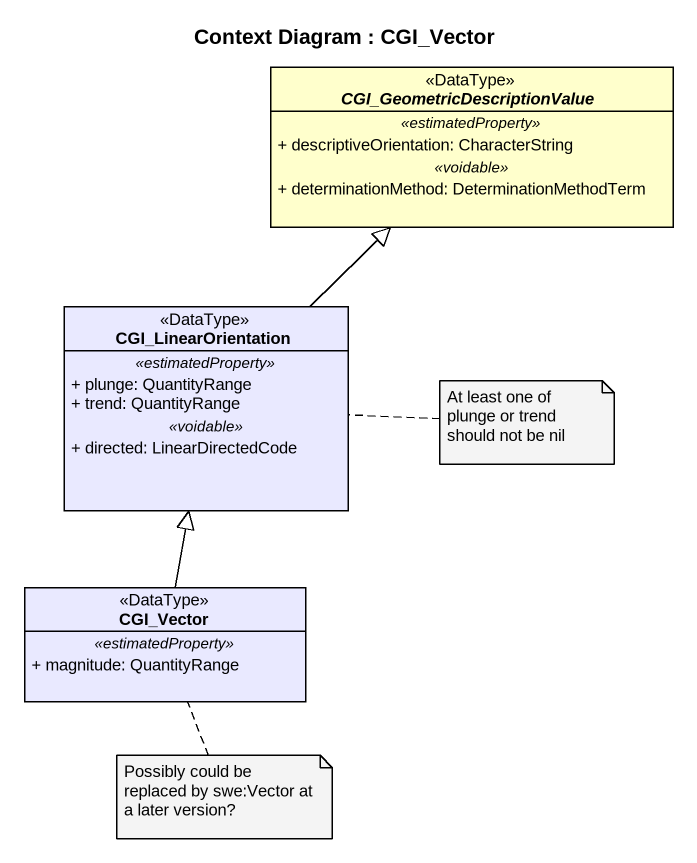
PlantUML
@startuml
title Context Diagram : CGI_Vector
hide circle
hide empty members
skinparam classAttributeIconSize 0
abstract class "CGI_GeometricDescriptionValue" as CGI_GeometricDescriptionValu <<DataType>> {
  .. <<estimatedProperty>> ..
  + descriptiveOrientation: CharacterString
  .. <<voidable>> ..
  + determinationMethod: DeterminationMethodTerm
}
class CGI_LinearOrientation <<DataType>> #E9E9FF {
  .. <<estimatedProperty>> ..
  + plunge: QuantityRange
  + trend: QuantityRange
  .. <<voidable>> ..
  + directed: LinearDirectedCode
}
class CGI_Vector <<DataType>> #E9E9FF {
  .. <<estimatedProperty>> ..
  + magnitude: QuantityRange
}
CGI_LinearOrientation -up-|> CGI_GeometricDescriptionValu
CGI_Vector -up-|> CGI_LinearOrientation
note right of CGI_LinearOrientation : At least one of plunge or trend should not be nil
note bottom of CGI_Vector : Possibly could be replaced by swe:Vector at a later version?
@enduml
